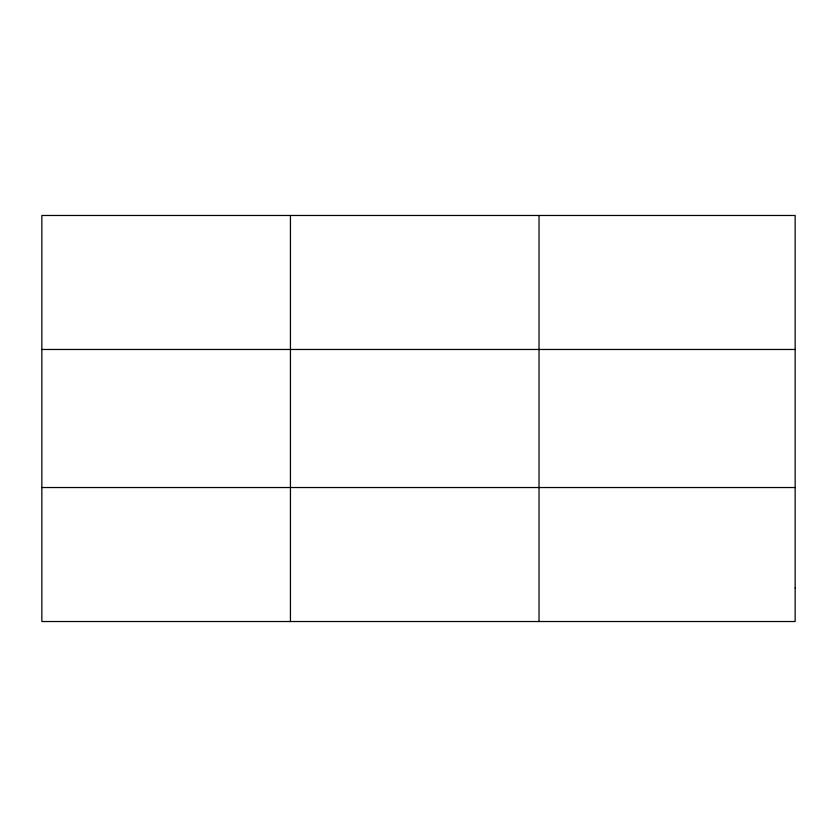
<?xml version="1.0" encoding="UTF-8"?>
<svg xmlns="http://www.w3.org/2000/svg" width="837" height="837" viewBox="0 0 837 837"><rect width="100%" height="100%" fill="white"/><g stroke="black" fill="none" stroke-linecap="round" stroke-linejoin="round"><path stroke-width="1.26" d="M290.439 621.525L290.439 215.475M539.028 621.525L539.028 215.475M41.85 349.468L795.15 349.468M41.85 487.532L795.15 487.532M795.15 588.024L795.15 621.525L41.85 621.525L41.85 215.475L795.15 215.475L795.15 588.024"/></g></svg>
